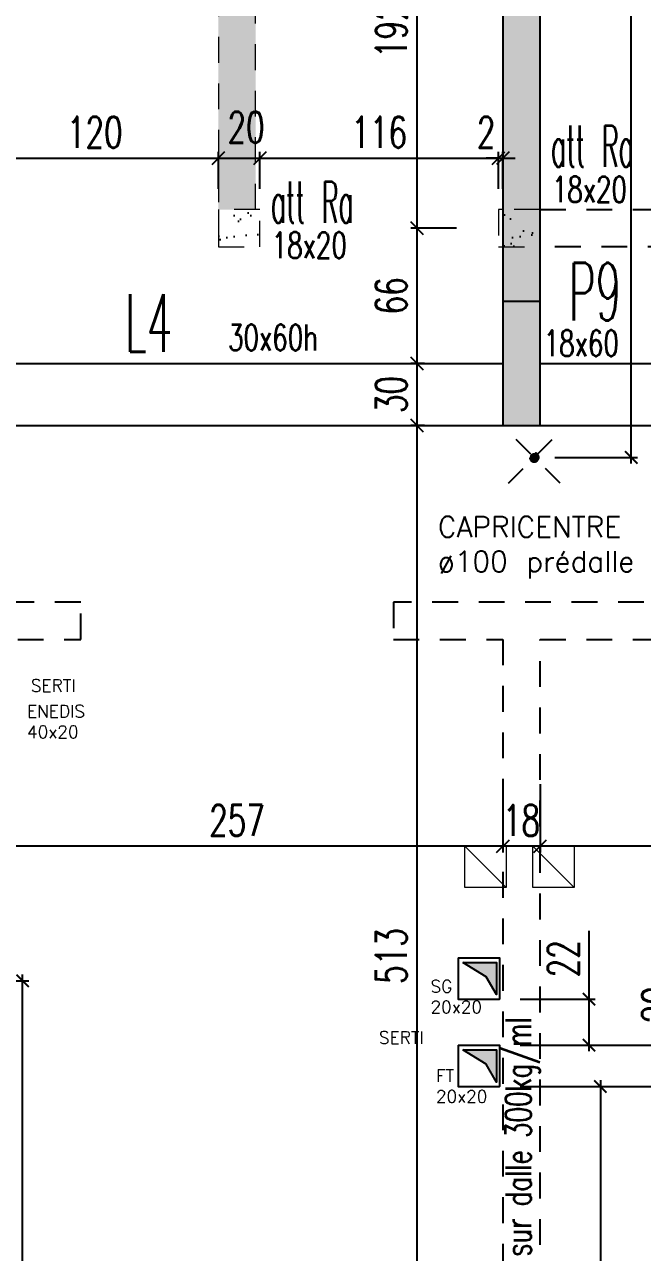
# Model space of a CAD drawing. Extents: x 308 to 787, y -199 to -146.
# Drawn here: x 330.62 to 333.61, y -170.14 to -164.2 of the extents above; entities that cross this region are included whole.
import ezdxf

# ---------------------------------------------------------------- set-up
doc = ezdxf.new("R2010")
doc.units = 0
doc.header["$LTSCALE"] = 0.5
doc.header["$MEASUREMENT"] = 0
for name, pattern in [('CACHE', [0.375, 0.25, -0.125]), ('CONTINU', [0]), ('DISCONTINU2', [0.375, 0.25, -0.125])]:
    doc.linetypes.add(name, pattern=pattern)
doc.layers.get('0').update_dxf_attribs({"linetype": 'CONTINUOUS'})
doc.layers.get('DEFPOINTS').update_dxf_attribs({"linetype": 'CONTINUOUS'})
doc.layers.add('00 - RESERVATIONS SPEC Plombier', color=90, linetype='CONTINUOUS', lineweight=20)
for name, color, linetype in [('_ SERTI RESERVATION', 210, 'CACHE'), ('_ SERTI RESERVATION ORANGE', 210, 'CONTINU'), ('COTATION', 7, 'CONTINUOUS'), ('ELFOATTR', 7, 'CONTINUOUS'), ('MURS', 3, 'CONTINUOUS'), ('POCHAGE', 254, 'CONTINUOUS'), ('POTEAUX', 1, 'CONTINUOUS'), ('POUTRES', 2, 'CONTINUOUS'), ('RDC', 7, 'DISCONTINU2'), ('REPERAGE', 4, 'CONTINUOUS'), ('REPERE-POT', 4, 'CONTINUOUS'), ('REPERE-POUT', 4, 'CONTINUOUS'), ('REPERE-RAID', 4, 'CONTINUOUS'), ('TPFI cloisonsSAAD', 4, 'CONTINUOUS')]:
    doc.layers.add(name, color=color, linetype=linetype)
doc.styles.add('ROMANS8', font='romans.shx', dxfattribs={"width": 0.7})
doc.styles.get("Standard").update_dxf_attribs({"font": 'txt.shx'})
doc.dimstyles.new('COT50 cm', dxfattribs={"dimtxt": 0.15, "dimasz": 0.06, "dimexe": 0.03, "dimexo": 0.1, "dimgap": 0.05, "dimtad": 1, "dimdec": 0, "dimlfac": 100, "dimzin": 0, "dimdsep": 46, "dimtxsty": 'ROMANS8', "dimblk1": 'OBLIQUE', "dimblk2": 'OBLIQUE', "dimsah": 1, "dimcen": 0.03, "dimdle": 0.03, "dimclrt": 1, "dimadec": 0, "dimazin": 0, "dimtfac": 1, "dimtdec": 0, "dimtmove": 0, "dimatfit": 3, "dimfxl": 0, "dimtolj": 1, "dimtzin": 0, "dimlwd": -1, "dimlwe": -1, "dimarcsym": 0})
pattern_1 = [(37.5, (-513.79323, 160.44126), (-0.004409535, 0.134877664), [0, -0.1064, 0, -0.119, 0, -0.11375]), (7.5, (-513.79323, 160.44126), (0.12388437, 0.197550225), [0, -0.0574, 0, -0.0959, 0, -0.03675]), (327.5, (-513.87933, 160.44126), (0.21798993, 0.000396134), [0, -0.035, 0, -0.126, 0, -0.1645]), (317.5, (-513.87933, 160.44126), (0.21042886, 0.06143729), [0, -0.0175, 0, -0.0826, 0, -0.0945])]

# ---------------------------------------------------------------- blocks, each defined once
blk = doc.blocks.new('_Oblique')
at = {"layer": 'COTATION', "color": 0, "lineweight": -2}
blk.add_line((-0.5, -0.5), (0.5, 0.5), dxfattribs=at)
blk = doc.blocks.new('*D183')
at = {"layer": 'COTATION', "color": 0, "transparency": 16777216}
for p, q in [((332.5529, -165.8413), (332.4872, -165.8413)), ((332.5172, -166.1713), (332.5172, -165.8113)), ((332.5529, -166.1413), (332.4872, -166.1413))]:
    blk.add_line(p, q, dxfattribs=at)
at = {"layer": 'DEFPOINTS', "color": 0, "transparency": 16777216}
for p in [(332.5172, -165.8413), (332.6529, -165.8413), (332.6529, -166.1413)]:
    blk.add_point(p, dxfattribs=at)
at = {"layer": 'COTATION', "color": 0, "transparency": 16777216, "xscale": 0.06, "yscale": 0.06, "zscale": 0.06}
for p, rotation in [((332.5172, -165.8413), 90), ((332.5172, -166.1413), 270)]:
    blk.add_blockref('_Oblique', p, dxfattribs=dict(at, rotation=rotation))
at = {"layer": 'COTATION', "color": 1, "transparency": 16777216, "insert": (332.3922, -165.9913), "char_height": 0.15, "attachment_point": 5, "rotation": 90, "style": 'ROMANS8'}
blk.add_mtext('\\A1;30', dxfattribs=at)
blk = doc.blocks.new('*D184')
at = {"layer": 'COTATION', "color": 0, "transparency": 16777216}
for p, q in [((332.709, -165.1863), (332.4872, -165.1863)), ((332.5172, -165.8713), (332.5172, -165.1563)), ((332.5529, -165.8413), (332.4872, -165.8413))]:
    blk.add_line(p, q, dxfattribs=at)
at = {"layer": 'DEFPOINTS', "color": 0, "transparency": 16777216}
for p in [(332.5172, -165.1863), (332.809, -165.1863), (332.6529, -165.8413)]:
    blk.add_point(p, dxfattribs=at)
at = {"layer": 'COTATION', "color": 0, "transparency": 16777216, "xscale": 0.06, "yscale": 0.06, "zscale": 0.06}
for p, rotation in [((332.5172, -165.1863), 90), ((332.5172, -165.8413), 270)]:
    blk.add_blockref('_Oblique', p, dxfattribs=dict(at, rotation=rotation))
at = {"layer": 'COTATION', "color": 1, "transparency": 16777216, "insert": (332.3922, -165.5138), "char_height": 0.15, "attachment_point": 5, "rotation": 90, "style": 'ROMANS8'}
blk.add_mtext('\\A1;66', dxfattribs=at)
blk = doc.blocks.new('*D185')
at = {"layer": 'COTATION', "color": 0, "transparency": 16777216}
for p, q in [((332.1709, -163.2705), (332.5472, -163.2705)), ((332.5172, -165.2163), (332.5172, -163.2405)), ((332.709, -165.1863), (332.4872, -165.1863))]:
    blk.add_line(p, q, dxfattribs=at)
at = {"layer": 'DEFPOINTS', "color": 0, "transparency": 16777216}
for p in [(332.0709, -163.2705), (332.5172, -163.2705), (332.809, -165.1863)]:
    blk.add_point(p, dxfattribs=at)
at = {"layer": 'COTATION', "color": 0, "transparency": 16777216, "xscale": 0.06, "yscale": 0.06, "zscale": 0.06}
for p, rotation in [((332.5172, -163.2705), 90), ((332.5172, -165.1863), 270)]:
    blk.add_blockref('_Oblique', p, dxfattribs=dict(at, rotation=rotation))
at = {"layer": 'COTATION', "color": 1, "transparency": 16777216, "insert": (332.3922, -164.2284), "char_height": 0.15, "attachment_point": 5, "rotation": 90, "style": 'ROMANS8'}
blk.add_mtext('\\A1;192', dxfattribs=at)
blk = doc.blocks.new('*D192')
at = {"layer": 'COTATION', "color": 0, "transparency": 16777216}
for p, q in [((332.5172, -171.3063), (332.5172, -166.1113)), ((331.8674, -166.1413), (332.5472, -166.1413)), ((332.2488, -171.2763), (332.5472, -171.2763))]:
    blk.add_line(p, q, dxfattribs=at)
at = {"layer": 'DEFPOINTS', "color": 0, "transparency": 16777216}
for p in [(331.7674, -166.1413), (332.5172, -166.1413), (332.1488, -171.2763)]:
    blk.add_point(p, dxfattribs=at)
at = {"layer": 'COTATION', "color": 0, "transparency": 16777216, "xscale": 0.06, "yscale": 0.06, "zscale": 0.06}
for p, rotation in [((332.5172, -166.1413), 90), ((332.5172, -171.2763), 270)]:
    blk.add_blockref('_Oblique', p, dxfattribs=dict(at, rotation=rotation))
at = {"layer": 'COTATION', "color": 1, "transparency": 16777216, "insert": (332.3922, -168.7088), "char_height": 0.15, "attachment_point": 5, "rotation": 90, "style": 'ROMANS8'}
blk.add_mtext('\\A1;513', dxfattribs=at)
blk = doc.blocks.new('*D588')
at = {"layer": 'COTATION', "color": 0, "transparency": 16777216}
for p, q in [((333.1129, -167.8771), (333.1129, -168.2071)), ((339.0159, -167.8771), (339.0159, -168.2071)), ((339.0459, -168.1771), (333.0829, -168.1771))]:
    blk.add_line(p, q, dxfattribs=at)
at = {"layer": 'DEFPOINTS', "color": 0, "transparency": 16777216}
for p in [(333.1129, -166.1413), (339.0159, -167.5135), (333.1129, -168.1771)]:
    blk.add_point(p, dxfattribs=at)
at = {"layer": 'COTATION', "color": 0, "transparency": 16777216, "xscale": 0.06, "yscale": 0.06, "zscale": 0.06, "rotation": 180}
blk.add_blockref('_Oblique', (333.1129, -168.1771), dxfattribs=at)
at = {"layer": 'COTATION', "color": 0, "transparency": 16777216, "xscale": 0.06, "yscale": 0.06, "zscale": 0.06}
blk.add_blockref('_Oblique', (339.0159, -168.1771), dxfattribs=at)
at = {"layer": 'COTATION', "color": 1, "transparency": 16777216, "insert": (336.0644, -168.0521), "char_height": 0.15, "attachment_point": 5, "style": 'ROMANS8'}
blk.add_mtext('\\A1;590', dxfattribs=at)
blk = doc.blocks.new('*D589')
at = {"layer": 'COTATION', "color": 0, "transparency": 16777216}
for p, q in [((332.9326, -167.8771), (332.9326, -168.2071)), ((333.1129, -167.8771), (333.1129, -168.2071)), ((333.1429, -168.1771), (332.9026, -168.1771))]:
    blk.add_line(p, q, dxfattribs=at)
at = {"layer": 'DEFPOINTS', "color": 0, "transparency": 16777216}
for p in [(332.9326, -166.1413), (333.1129, -166.1413), (332.9326, -168.1771)]:
    blk.add_point(p, dxfattribs=at)
at = {"layer": 'COTATION', "color": 0, "transparency": 16777216, "xscale": 0.06, "yscale": 0.06, "zscale": 0.06, "rotation": 180}
blk.add_blockref('_Oblique', (332.9326, -168.1771), dxfattribs=at)
at = {"layer": 'COTATION', "color": 0, "transparency": 16777216, "xscale": 0.06, "yscale": 0.06, "zscale": 0.06}
blk.add_blockref('_Oblique', (333.1129, -168.1771), dxfattribs=at)
at = {"layer": 'COTATION', "color": 1, "transparency": 16777216, "insert": (333.0228, -168.0521), "char_height": 0.15, "attachment_point": 5, "style": 'ROMANS8'}
blk.add_mtext('\\A1;18', dxfattribs=at)
blk = doc.blocks.new('*D590')
at = {"layer": 'COTATION', "color": 0, "transparency": 16777216}
for p, q in [((330.3593, -167.8771), (330.3593, -168.2071)), ((332.9326, -167.8771), (332.9326, -168.2071)), ((332.9626, -168.1771), (330.3293, -168.1771))]:
    blk.add_line(p, q, dxfattribs=at)
at = {"layer": 'DEFPOINTS', "color": 0, "transparency": 16777216}
for p in [(330.3593, -166.1413), (332.9326, -166.1413), (330.3593, -168.1771)]:
    blk.add_point(p, dxfattribs=at)
at = {"layer": 'COTATION', "color": 0, "transparency": 16777216, "xscale": 0.06, "yscale": 0.06, "zscale": 0.06, "rotation": 180}
blk.add_blockref('_Oblique', (330.3593, -168.1771), dxfattribs=at)
at = {"layer": 'COTATION', "color": 0, "transparency": 16777216, "xscale": 0.06, "yscale": 0.06, "zscale": 0.06}
blk.add_blockref('_Oblique', (332.9326, -168.1771), dxfattribs=at)
at = {"layer": 'COTATION', "color": 1, "transparency": 16777216, "insert": (331.646, -168.0521), "char_height": 0.15, "attachment_point": 5, "style": 'ROMANS8'}
blk.add_mtext('\\A1;257', dxfattribs=at)
blk = doc.blocks.new('*D597')
at = {"layer": 'COTATION', "color": 0, "transparency": 16777216}
for p, q in [((330.3593, -165.111), (330.3593, -164.8174)), ((331.5559, -164.9963), (331.5559, -164.8174)), ((330.3293, -164.8474), (331.5859, -164.8474))]:
    blk.add_line(p, q, dxfattribs=at)
at = {"layer": 'DEFPOINTS', "color": 0, "transparency": 16777216}
for p in [(331.5559, -164.8474), (331.5559, -165.0963), (330.3593, -165.211)]:
    blk.add_point(p, dxfattribs=at)
at = {"layer": 'COTATION', "color": 0, "transparency": 16777216, "xscale": 0.06, "yscale": 0.06, "zscale": 0.06, "rotation": 180}
blk.add_blockref('_Oblique', (330.3593, -164.8474), dxfattribs=at)
at = {"layer": 'COTATION', "color": 0, "transparency": 16777216, "xscale": 0.06, "yscale": 0.06, "zscale": 0.06}
blk.add_blockref('_Oblique', (331.5559, -164.8474), dxfattribs=at)
at = {"layer": 'COTATION', "color": 1, "transparency": 16777216, "insert": (330.9576, -164.7224), "char_height": 0.15, "attachment_point": 5, "style": 'ROMANS8'}
blk.add_mtext('\\A1;120', dxfattribs=at)
blk = doc.blocks.new('*D598')
at = {"layer": 'COTATION', "color": 0, "transparency": 16777216}
for p, q in [((331.5559, -164.9963), (331.5559, -164.8174)), ((331.7566, -164.9963), (331.7566, -164.8174)), ((331.5259, -164.8474), (331.7866, -164.8474))]:
    blk.add_line(p, q, dxfattribs=at)
at = {"layer": 'DEFPOINTS', "color": 0, "transparency": 16777216}
for p in [(331.7566, -164.8474), (331.5559, -165.0963), (331.7566, -165.0963)]:
    blk.add_point(p, dxfattribs=at)
at = {"layer": 'COTATION', "color": 0, "transparency": 16777216, "xscale": 0.06, "yscale": 0.06, "zscale": 0.06, "rotation": 180}
blk.add_blockref('_Oblique', (331.5559, -164.8474), dxfattribs=at)
at = {"layer": 'COTATION', "color": 0, "transparency": 16777216, "xscale": 0.06, "yscale": 0.06, "zscale": 0.06}
blk.add_blockref('_Oblique', (331.7566, -164.8474), dxfattribs=at)
at = {"layer": 'COTATION', "color": 1, "transparency": 16777216, "insert": (331.6898, -164.698), "char_height": 0.15, "attachment_point": 5, "style": 'ROMANS8'}
blk.add_mtext('\\A1;20', dxfattribs=at)
blk = doc.blocks.new('*D599')
at = {"layer": 'COTATION', "color": 0, "transparency": 16777216}
for p, q in [((331.7566, -164.9963), (331.7566, -164.8174)), ((332.9116, -164.9963), (332.9116, -164.8174)), ((331.7266, -164.8474), (332.9416, -164.8474))]:
    blk.add_line(p, q, dxfattribs=at)
at = {"layer": 'DEFPOINTS', "color": 0, "transparency": 16777216}
for p in [(332.9116, -164.8474), (331.7566, -165.0963), (332.9116, -165.0963)]:
    blk.add_point(p, dxfattribs=at)
at = {"layer": 'COTATION', "color": 0, "transparency": 16777216, "xscale": 0.06, "yscale": 0.06, "zscale": 0.06, "rotation": 180}
blk.add_blockref('_Oblique', (331.7566, -164.8474), dxfattribs=at)
at = {"layer": 'COTATION', "color": 0, "transparency": 16777216, "xscale": 0.06, "yscale": 0.06, "zscale": 0.06}
blk.add_blockref('_Oblique', (332.9116, -164.8474), dxfattribs=at)
at = {"layer": 'COTATION', "color": 1, "transparency": 16777216, "insert": (332.3341, -164.7224), "char_height": 0.15, "attachment_point": 5, "style": 'ROMANS8'}
blk.add_mtext('\\A1;116', dxfattribs=at)
blk = doc.blocks.new('*D600')
at = {"layer": 'COTATION', "color": 0, "transparency": 16777216}
for p, q in [((332.9116, -164.9963), (332.9116, -164.8174)), ((332.9326, -164.9963), (332.9326, -164.8174)), ((332.9116, -164.8474), (332.8516, -164.8474)), ((332.9116, -164.8474), (332.9326, -164.8474)), ((332.9326, -164.8474), (332.9926, -164.8474))]:
    blk.add_line(p, q, dxfattribs=at)
at = {"layer": 'DEFPOINTS', "color": 0, "transparency": 16777216}
for p in [(332.9326, -164.8474), (332.9116, -165.0963), (332.9326, -165.0963)]:
    blk.add_point(p, dxfattribs=at)
at = {"layer": 'COTATION', "color": 0, "transparency": 16777216, "xscale": 0.06, "yscale": 0.06, "zscale": 0.06}
blk.add_blockref('_Oblique', (332.9116, -164.8474), dxfattribs=at)
at = {"layer": 'COTATION', "color": 0, "transparency": 16777216, "xscale": 0.06, "yscale": 0.06, "zscale": 0.06, "rotation": 180}
blk.add_blockref('_Oblique', (332.9326, -164.8474), dxfattribs=at)
at = {"layer": 'COTATION', "color": 1, "transparency": 16777216, "insert": (332.8516, -164.7224), "char_height": 0.15, "attachment_point": 5, "style": 'ROMANS8'}
blk.add_mtext('\\A1;2', dxfattribs=at)
blk = doc.blocks.new('A$C6B096A38')
at = {"layer": 'POCHAGE'}
h = blk.add_hatch(dxfattribs=at)
h.set_pattern_fill('AR-SAND', color=0, scale=0.07)
h.set_pattern_definition(pattern_1)
h.paths.add_polyline_path([(-3.1815, -0.18), (-3.1815, -2.5803), (-3.0015, -2.5803), (-3.0015, -0.2), (-0.1602, -0.2), (-0.1602, -3.7907), (-0.1602, -3.7907), (-0.1602, -6.765), (0, -6.765), (0, 0), (-13.1731, 0), (-19.5169, 0), (-19.5169, -0.18), (-15.9168, -0.18), (-15.9168, -3.0893), (-15.7368, -3.0893), (-15.7368, -2.9193), (-14.5399, -2.9193), (-14.5399, -4.655), (-14.3599, -4.655), (-14.3599, -2.7393), (-15.7368, -2.7393), (-15.7368, -0.18), (-13.1635, -0.18), (-13.1635, -4.655), (-12.9835, -4.655), (-12.9835, -0.18), (-7.0803, -0.18), (-7.0803, -4.86), (-6.9003, -4.86), (-6.9003, -0.18)])
h = blk.add_hatch(dxfattribs=at)
h.set_pattern_fill('AR-SAND', color=0, scale=0.07)
h.set_pattern_definition(pattern_1)
h.paths.add_polyline_path([(-14.3392, -4.655), (-14.5399, -4.655), (-14.5399, -4.835), (-14.3392, -4.835)])
h = blk.add_hatch(dxfattribs=at)
h.set_pattern_fill('AR-SAND', color=0, scale=0.07)
h.set_pattern_definition(pattern_1)
h.paths.add_polyline_path([(-13.1842, -4.835), (-12.9835, -4.835), (-12.9835, -4.655), (-13.1842, -4.655)])
at = {"layer": 'RDC', "linetype": 'CACHE', "lineweight": 15}
blk.add_lwpolyline([(0, 0), (-13.1731, 0), (-19.5169, 0), (-19.5169, -0.18), (-15.9168, -0.18), (-15.9168, -3.0893), (-15.7368, -3.0893), (-15.7368, -2.9193), (-14.5399, -2.9193), (-14.5399, -4.835), (-14.3392, -4.835), (-14.3392, -4.655), (-14.3599, -4.655), (-14.3599, -2.7393), (-15.7368, -2.7393), (-15.7368, -0.18), (-13.1635, -0.18), (-13.1635, -4.655), (-13.1842, -4.655), (-13.1842, -4.835), (-12.9835, -4.835), (-12.9835, -0.18), (-7.0803, -0.18)], dxfattribs=at)
at = {"layer": 'RDC', "color": 1, "linetype": 'CACHE', "lineweight": 15}
for points in [[(-14.5399, -4.655), (-14.5399, -4.835), (-14.3392, -4.835), (-14.3392, -4.655)], [(-13.1842, -4.655), (-13.1842, -4.835), (-12.9835, -4.835), (-12.9835, -4.655)]]:
    blk.add_lwpolyline(points, close=True, dxfattribs=at)
blk = doc.blocks.new('Ldouille')
h = blk.add_hatch(color=256)
h.dxf.hatch_style = 1
h.paths.add_polyline_path([(8.8, 0, 1), (-8.8, 0, 1)])
for p, q in [((-50, 50), (50, -50)), ((50, 50), (-50, -50))]:
    blk.add_line(p, q)
blk.add_circle((0, 0), 8.82)
at = {"layer": 'ELFOATTR', "flags": 11}
for tag, p in [('LUM', (45.3, -4.4, 0)), ('NOM', (45.3, -21.2, 0))]:
    blk.add_attdef(tag, p, '', height=10, dxfattribs=at)
blk = doc.blocks.new('_ArchTick')
at = {"color": 0, "linetype": 'ByBlock', "const_width": 0.15}
blk.add_lwpolyline([(-0.5, -0.5), (0.5, 0.5)], dxfattribs=at)
blk = doc.blocks.new('*D1036')
at = {"layer": '_ SERTI RESERVATION', "color": 0, "linetype": 'CONTINU', "transparency": 16777216}
for p, q in [((333.0169, -169.3397), (333.4346, -169.3397)), ((333.4046, -169.3097), (333.4046, -177.4969)), ((333.0126, -177.4669), (333.4346, -177.4669))]:
    blk.add_line(p, q, dxfattribs=at)
at = {"layer": 'DEFPOINTS', "color": 0, "linetype": 'CONTINU', "transparency": 16777216}
for p in [(332.9169, -169.3397), (332.9126, -177.4669), (333.4046, -177.4669)]:
    blk.add_point(p, dxfattribs=at)
at = {"layer": '_ SERTI RESERVATION', "color": 0, "linetype": 'CONTINU', "transparency": 16777216, "xscale": 0.06, "yscale": 0.06, "zscale": 0.06}
for p, rotation in [((333.4046, -169.3397), 90), ((333.4046, -177.4669), 270)]:
    blk.add_blockref('_ArchTick', p, dxfattribs=dict(at, rotation=rotation))
at = {"layer": '_ SERTI RESERVATION', "linetype": 'CONTINU', "transparency": 16777216, "insert": (333.2796, -173.4033), "char_height": 0.15, "attachment_point": 5, "rotation": 90, "style": 'ROMANS8'}
blk.add_mtext('\\A1;813', dxfattribs=at)
blk = doc.blocks.new('*D1037')
at = {"layer": '_ SERTI RESERVATION', "color": 0, "linetype": 'CONTINU', "transparency": 16777216}
for p, q in [((333.8064, -169.1397), (333.8064, -168.8097)), ((333.0169, -169.1397), (333.8364, -169.1397)), ((333.8064, -169.3697), (333.8064, -169.1397)), ((333.1169, -169.3397), (333.8364, -169.3397))]:
    blk.add_line(p, q, dxfattribs=at)
at = {"layer": 'DEFPOINTS', "color": 0, "linetype": 'CONTINU', "transparency": 16777216}
for p in [(332.9169, -169.1397), (333.8064, -169.1397), (333.0169, -169.3397)]:
    blk.add_point(p, dxfattribs=at)
at = {"layer": '_ SERTI RESERVATION', "color": 0, "linetype": 'CONTINU', "transparency": 16777216, "xscale": 0.06, "yscale": 0.06, "zscale": 0.06}
for p, rotation in [((333.8064, -169.1397), 90), ((333.8064, -169.3397), 270)]:
    blk.add_blockref('_ArchTick', p, dxfattribs=dict(at, rotation=rotation))
at = {"layer": '_ SERTI RESERVATION', "linetype": 'CONTINU', "transparency": 16777216, "insert": (333.6814, -168.9447), "char_height": 0.15, "attachment_point": 5, "rotation": 90, "style": 'ROMANS8'}
blk.add_mtext('\\A1;20', dxfattribs=at)
blk = doc.blocks.new('*D1038')
at = {"layer": '_ SERTI RESERVATION', "color": 0, "linetype": 'CONTINU', "transparency": 16777216}
for p, q in [((333.3498, -168.9169), (333.3498, -168.5869)), ((333.0169, -168.9169), (333.3798, -168.9169)), ((333.3498, -169.1697), (333.3498, -168.9169)), ((333.1169, -169.1397), (333.3798, -169.1397))]:
    blk.add_line(p, q, dxfattribs=at)
at = {"layer": 'DEFPOINTS', "color": 0, "linetype": 'CONTINU', "transparency": 16777216}
for p in [(332.9169, -168.9169), (333.3498, -168.9169), (333.0169, -169.1397)]:
    blk.add_point(p, dxfattribs=at)
at = {"layer": '_ SERTI RESERVATION', "color": 0, "linetype": 'CONTINU', "transparency": 16777216, "xscale": 0.06, "yscale": 0.06, "zscale": 0.06}
for p, rotation in [((333.3498, -168.9169), 90), ((333.3498, -169.1397), 270)]:
    blk.add_blockref('_ArchTick', p, dxfattribs=dict(at, rotation=rotation))
at = {"layer": '_ SERTI RESERVATION', "linetype": 'CONTINU', "transparency": 16777216, "insert": (333.2248, -168.7219), "char_height": 0.15, "attachment_point": 5, "rotation": 90, "style": 'ROMANS8'}
blk.add_mtext('\\A1;22', dxfattribs=at)
blk = doc.blocks.new('*D1039')
at = {"layer": '_ SERTI RESERVATION', "color": 0, "linetype": 'CONTINU', "transparency": 16777216}
for p, q in [((333.5538, -166.3258), (333.5538, -160.6113)), ((333.2127, -160.6413), (333.5838, -160.6413)), ((333.1845, -166.2958), (333.5838, -166.2958))]:
    blk.add_line(p, q, dxfattribs=at)
at = {"layer": 'DEFPOINTS', "color": 0, "linetype": 'CONTINU', "transparency": 16777216}
for p in [(333.1127, -160.6413), (333.5538, -160.6413), (333.0845, -166.2958)]:
    blk.add_point(p, dxfattribs=at)
at = {"layer": '_ SERTI RESERVATION', "color": 0, "linetype": 'CONTINU', "transparency": 16777216, "xscale": 0.06, "yscale": 0.06, "zscale": 0.06}
for p, rotation in [((333.5538, -160.6413), 90), ((333.5538, -166.2958), 270)]:
    blk.add_blockref('_ArchTick', p, dxfattribs=dict(at, rotation=rotation))
at = {"layer": '_ SERTI RESERVATION', "linetype": 'CONTINU', "transparency": 16777216, "insert": (333.4288, -163.4685), "char_height": 0.15, "attachment_point": 5, "rotation": 90, "style": 'ROMANS8'}
blk.add_mtext('\\A1;565', dxfattribs=at)
blk = doc.blocks.new('*D1142')
at = {"layer": '_ SERTI RESERVATION', "color": 0, "linetype": 'CONTINU', "transparency": 16777216}
for p, q in [((330.6081, -171.3063), (330.6081, -168.7987)), ((328.8773, -168.8287), (330.6381, -168.8287)), ((331.4562, -171.2763), (330.5781, -171.2763))]:
    blk.add_line(p, q, dxfattribs=at)
at = {"layer": 'DEFPOINTS', "color": 0, "linetype": 'CONTINU', "transparency": 16777216}
for p in [(328.7773, -168.8287), (330.6081, -168.8287), (331.5562, -171.2763)]:
    blk.add_point(p, dxfattribs=at)
at = {"layer": '_ SERTI RESERVATION', "color": 0, "linetype": 'CONTINU', "transparency": 16777216, "xscale": 0.06, "yscale": 0.06, "zscale": 0.06}
for p, rotation in [((330.6081, -168.8287), 90), ((330.6081, -171.2763), 270)]:
    blk.add_blockref('_ArchTick', p, dxfattribs=dict(at, rotation=rotation))
at = {"layer": '_ SERTI RESERVATION', "linetype": 'CONTINU', "transparency": 16777216, "insert": (330.4831, -170.0525), "char_height": 0.15, "attachment_point": 5, "rotation": 90, "style": 'ROMANS8'}
blk.add_mtext('\\A1;245', dxfattribs=at)

msp = doc.modelspace()

# ---------------------------------------------------------------- hatches: boundary and pattern name
at = {"layer": '_ SERTI RESERVATION', "linetype": 'ByBlock'}
h = msp.add_hatch(color=256, dxfattribs=at)
h.dxf.hatch_style = 1
h.paths.add_polyline_path([(332.9027, -168.7403), (332.7385, -168.7403), (332.852, -168.809), (332.9027, -168.8955)])
h = msp.add_hatch(color=256, dxfattribs=at)
h.dxf.hatch_style = 1
h.paths.add_polyline_path([(332.9027, -169.1631), (332.7385, -169.1631), (332.852, -169.2317), (332.9027, -169.3183)])
at = {"layer": '_ SERTI RESERVATION ORANGE', "linetype": 'ByBlock'}
h = msp.add_hatch(color=256, dxfattribs=at)
h.dxf.hatch_style = 1
h.paths.add_polyline_path([(332.9027, -169.1631), (332.7385, -169.1631), (332.852, -169.2317), (332.9027, -169.3183)])
at = {"layer": 'POCHAGE'}
msp.add_hatch(color=256, dxfattribs=at).paths.add_polyline_path([(317.3792, -158.4313), (322.4095, -158.4345), (322.4063, -163.4315), (322.8943, -163.4315), (322.8943, -163.2515), (322.5893, -163.2515), (322.5893, -158.4313), (324.0993, -158.4313), (324.0993, -163.2515), (324.0493, -163.2515), (324.0493, -163.4315), (324.0993, -163.4315), (324.0993, -163.6413), (324.299, -163.6413), (324.299, -160.6413), (330.1793, -160.6413), (330.1793, -166.1413), (330.3593, -166.1413), (330.3593, -160.6413), (332.9326, -160.6413), (332.9326, -166.1413), (333.1126, -166.1413), (333.1126, -160.6413), (339.0159, -160.6413), (339.0155, -165.5414), (339.1955, -165.5411), (339.1959, -160.6413), (342.9147, -160.6413), (342.9147, -167.1613), (344.696, -167.1613), (344.6961, -166.9808), (343.0947, -166.9808), (343.0947, -160.6413), (345.936, -160.6413), (345.936, -166.961), (345.8513, -167.1612), (346.0962, -167.1612), (346.0959, -160.4413), (324.2993, -160.4413), (324.299, -158.2313), (317.1999, -158.2313), (317.1999, -163.4304), (317.3792, -163.4315)])
at = {"layer": 'POTEAUX'}
h = msp.add_hatch(color=256, dxfattribs=at)
h.dxf.hatch_style = 1
h.paths.add_polyline_path([(333.1129, -165.5413), (332.9326, -165.5414), (332.9327, -166.1413), (333.1129, -166.1413)])

# ---------------------------------------------------------------- linework, layer by layer
at = {"layer": '00 - RESERVATIONS SPEC Plombier', "color": 100}
for p, q in [((332.748, -168.1763), (332.948, -168.3763)), ((333.078, -168.1763), (333.278, -168.3763))]:
    msp.add_line(p, q, dxfattribs=at)
for points in [[(332.748, -168.1763), (332.948, -168.1763), (332.948, -168.3763), (332.748, -168.3763)], [(333.078, -168.1763), (333.278, -168.1763), (333.278, -168.3763), (333.078, -168.3763)]]:
    msp.add_lwpolyline(points, close=True, dxfattribs=at)
at = {"layer": '_ SERTI RESERVATION', "linetype": 'ByBlock'}
for points in [[(332.7169, -168.7169), (332.7169, -168.9169), (332.9169, -168.9169), (332.9169, -168.9169)], [(332.7169, -168.7169), (332.9169, -168.7169), (332.9169, -168.9169)], [(332.7385, -168.7403), (332.9027, -168.7403), (332.9027, -168.8955), (332.852, -168.809), (332.7385, -168.7403)], [(332.7169, -169.1397), (332.7169, -169.3397), (332.9169, -169.3397), (332.9169, -169.3397)], [(332.7169, -169.1397), (332.9169, -169.1397), (332.9169, -169.3397)], [(332.7385, -169.1631), (332.9027, -169.1631), (332.9027, -169.3183), (332.852, -169.2317), (332.7385, -169.1631)]]:
    msp.add_lwpolyline(points, dxfattribs=at)
at = {"layer": '_ SERTI RESERVATION ORANGE', "linetype": 'ByBlock'}
for points in [[(332.7169, -169.1397), (332.7169, -169.3397), (332.9169, -169.3397), (332.9169, -169.3397)], [(332.7169, -169.1397), (332.9169, -169.1397), (332.9169, -169.3397)], [(332.7385, -169.1631), (332.9027, -169.1631), (332.9027, -169.3183), (332.852, -169.2317), (332.7385, -169.1631)]]:
    msp.add_lwpolyline(points, dxfattribs=at)
at = {"layer": 'MURS'}
msp.add_lwpolyline([(324.299, -160.6413), (330.1793, -160.6413), (330.1793, -166.1413), (330.3593, -166.1413), (330.3593, -160.6413), (332.9326, -160.6413), (332.9326, -166.1413), (333.1126, -166.1413), (333.1126, -160.6413)], dxfattribs=at)
at = {"layer": 'POTEAUX'}
msp.add_lwpolyline([(333.1129, -165.5413), (332.9326, -165.5414), (332.9327, -166.1413), (333.1129, -166.1413)], close=True, dxfattribs=at)
at = {"layer": 'POUTRES'}
for p, q in [((330.3593, -165.8413), (332.9326, -165.8413)), ((333.1129, -165.8413), (338.9806, -165.8413)), ((324.299, -166.1413), (338.9806, -166.1413))]:
    msp.add_line(p, q, dxfattribs=at)
at = {"layer": 'TPFI cloisonsSAAD', "linetype": 'CACHE'}
msp.add_lwpolyline([(324.2992, -164.9763), (327.8852, -164.9763), (327.8852, -167.1763), (330.1793, -167.1763), (330.1793, -171.4563), (333.1126, -171.4563), (333.1126, -167.1763), (339.0157, -167.1763), (339.0157, -166.9963), (332.403, -166.9963), (332.403, -167.1763), (332.9326, -167.1763), (332.9326, -171.2763), (330.3593, -171.2763), (330.3593, -167.1763), (330.8892, -167.1763), (330.8892, -166.9963), (330.3593, -166.9963), (330.3593, -165.6826), (330.1793, -165.6826), (330.1793, -166.9963), (328.0652, -166.9963), (328.0652, -164.7963), (324.299, -164.7963)], dxfattribs=at)
msp.add_lwpolyline([(333.1126, -165.0963), (335.5595, -165.0963), (335.5595, -165.2763), (333.1126, -165.2763)], close=True, dxfattribs=at)

# ---------------------------------------------------------------- block references
at = {"layer": '_ SERTI RESERVATION', "xscale": -0.002500000019839044, "yscale": 0.002500000019839044, "zscale": 0.003999999999999999, "rotation": 180}
msp.add_blockref('Ldouille', (333.0845, -166.2958), dxfattribs=at)
at = {"layer": 'RDC'}
msp.add_blockref('A$C6B096A38', (346.0959, -160.4413), dxfattribs=at)

# ---------------------------------------------------------------- texts
at = {"layer": '_ SERTI RESERVATION', "linetype": 'ByBlock', "attachment_point": 1}
for s, width, gutter_width, insert, char_height in [('CAPRICENTRE\\Pø100 prédalle', 1.472691, 7.9227, (332.6181, -166.582), 0.1), ('SERTI', 0.355054, 1, (330.6482, -167.3696), 0.06), ('ENEDIS\\P40x20', 0.355054, 1, (330.6295, -167.4941), 0.06), ('ENEDIS\\P40x20', 0.355054, 1, (330.6295, -167.4941), 0.06), ('SG\\P20x20', 0.355054, 1, (332.5825, -168.8252), 0.06), ('SERTI', 0.355054, 1, (332.333, -169.0733), 0.06), ('FT\\P20x20', 0.355054, 1, (332.6085, -169.2579), 0.06)]:
    msp.add_mtext_dynamic_manual_height_columns(s, width=width, gutter_width=gutter_width, heights=[0], dxfattribs=dict(at, insert=insert, char_height=char_height))
at = {"layer": '_ SERTI RESERVATION ORANGE', "linetype": 'ByBlock', "insert": (332.6085, -169.2579), "char_height": 0.06, "attachment_point": 1}
msp.add_mtext_dynamic_manual_height_columns('FT\\P20x20', width=0.355054, gutter_width=1, heights=[0], dxfattribs=at)
at = {"layer": 'REPERAGE', "color": 1, "style": 'ROMANS8', "width": 0.7}
msp.add_text(' 30x60h', height=0.125, dxfattribs=at).set_placement((331.5426, -165.7776))
msp.add_text('surcharge sur dalle 300kg/ml', height=0.125, rotation=90, dxfattribs=at).set_placement((333.0698, -170.804))
at = {"layer": 'REPERE-POT', "color": 4, "width": 0.519}
msp.add_text('P9', height=0.28, dxfattribs=at).set_placement((333.2506, -165.6337))
at = {"layer": 'REPERE-POT', "color": 1, "style": 'ROMANS8', "width": 0.7}
msp.add_text('18x60', height=0.125, dxfattribs=at).set_placement((333.1305, -165.8052))
at = {"layer": 'REPERE-POUT', "width": 0.519}
msp.add_text('L4', height=0.28, dxfattribs=at).set_placement((331.1031, -165.7853))
at = {"layer": 'REPERE-RAID', "color": 4, "width": 0.45}
for p in [(333.1654, -164.8899), (331.8094, -165.1601)]:
    msp.add_text('att Ra', height=0.2, dxfattribs=at).set_placement(p)
at = {"layer": 'REPERE-RAID', "color": 1, "style": 'ROMANS8', "width": 0.7}
for p in [(333.1698, -165.061), (331.8138, -165.3312)]:
    msp.add_text('18x20', height=0.125, dxfattribs=at).set_placement(p)

# ---------------------------------------------------------------- dimensions: what is measured, and where the dimension line sits
at = {"layer": '_ SERTI RESERVATION', "linetype": 'CONTINU'}
for base, p1, p2, picture, middle in [((333.5538, -160.6413), (333.0845, -166.2958), (333.1127, -160.6413), '*D1039', (333.4288, -163.4685)), ((333.3498, -168.9169), (333.0169, -169.1397), (332.9169, -168.9169), '*D1038', (333.2248, -168.7219)), ((330.6081, -168.8287), (331.5562, -171.2763), (328.7773, -168.8287), '*D1142', (330.4831, -170.0525)), ((333.8064, -169.1397), (333.0169, -169.3397), (332.9169, -169.1397), '*D1037', (333.6814, -168.9447)), ((333.4046, -177.4669), (332.9169, -169.3397), (332.9126, -177.4669), '*D1036', (333.2796, -173.4033))]:
    dim = msp.add_linear_dim(base=base, p1=p1, p2=p2, angle=90, dimstyle='COT50 cm', override={"dimblk": 'ArchTick', "dimsah": 0, "dimclrt": 256, "dimfxl": 3}, dxfattribs=at)
    dim.commit()
    dim.dimension.update_dxf_attribs({"geometry": picture, "text_midpoint": middle})
at = {"layer": 'COTATION'}
for base, p1, p2, picture, middle in [((332.5172, -163.2705), (332.809, -165.1863), (332.0709, -163.2705), '*D185', (332.3922, -164.2284)), ((332.51721, -165.18626), (332.65294, -165.8413), (332.80898, -165.18626), '*D184', (332.39221, -165.51378)), ((332.51721, -166.1413), (332.1488, -171.27626), (331.76744, -166.1413), '*D192', (332.39221, -168.70878))]:
    dim = msp.add_linear_dim(base=base, p1=p1, p2=p2, angle=90, dimstyle='COT50 cm', override={"dimtmove": 1}, dxfattribs=at)
    dim.commit()
    dim.dimension.update_dxf_attribs({"geometry": picture, "text_midpoint": middle})
for base, p1, p2, override, picture, middle in [((331.5559, -164.8474), (330.3593, -165.211), (331.5559, -165.0963), {"dimfxl": 0.3}, '*D597', (330.9576, -164.7224)), ((332.9116489476, -164.8473731642), (331.7566489476, -165.0962649835), (332.9116489476, -165.0962649835), {"dimtmove": 1, "dimfxl": 0.3}, '*D599', (332.3341489476, -164.7223731642)), ((330.3593, -168.1771), (332.9326, -166.1413), (330.3593, -166.1413), {"dimtmove": 1, "dimfxl": 0.3}, '*D590', (331.646, -168.0521)), ((333.1129, -168.1771), (339.0159, -167.5135), (333.1129, -166.1413), {"dimtmove": 1, "dimfxl": 0.3}, '*D588', (336.0644, -168.0521))]:
    dim = msp.add_linear_dim(base=base, p1=p1, p2=p2, dimstyle='COT50 cm', override=override, dxfattribs=at)
    dim.commit()
    dim.dimension.update_dxf_attribs({"geometry": picture, "text_midpoint": middle})
for base, p1, p2, picture, middle in [((331.7566, -164.8474), (331.5559, -165.0963), (331.7566, -165.0963), '*D598', (331.6898, -164.823)), ((332.9326, -164.8474), (332.9116, -165.0963), (332.9326, -165.0963), '*D600', (332.8516, -164.8474)), ((332.9326, -168.1771), (333.1129, -166.1413), (332.9326, -166.1413), '*D589', (333.0228, -168.1771))]:
    dim = msp.add_linear_dim(base=base, p1=p1, p2=p2, dimstyle='COT50 cm', override={"dimtmove": 1, "dimfxl": 0.3}, dxfattribs=at)
    dim.commit()
    dim.dimension.update_dxf_attribs({"geometry": picture, "text_midpoint": middle, "dimtype": 160})
dim = msp.add_linear_dim(base=(332.5172, -165.8413), p1=(332.6529, -166.1413), p2=(332.6529, -165.8413), angle=90, dimstyle='COT50 cm', dxfattribs=at)
dim.commit()
dim.dimension.update_dxf_attribs({"geometry": '*D183', "text_midpoint": (332.3922, -165.9913)})

doc.saveas('drawing.dxf')
